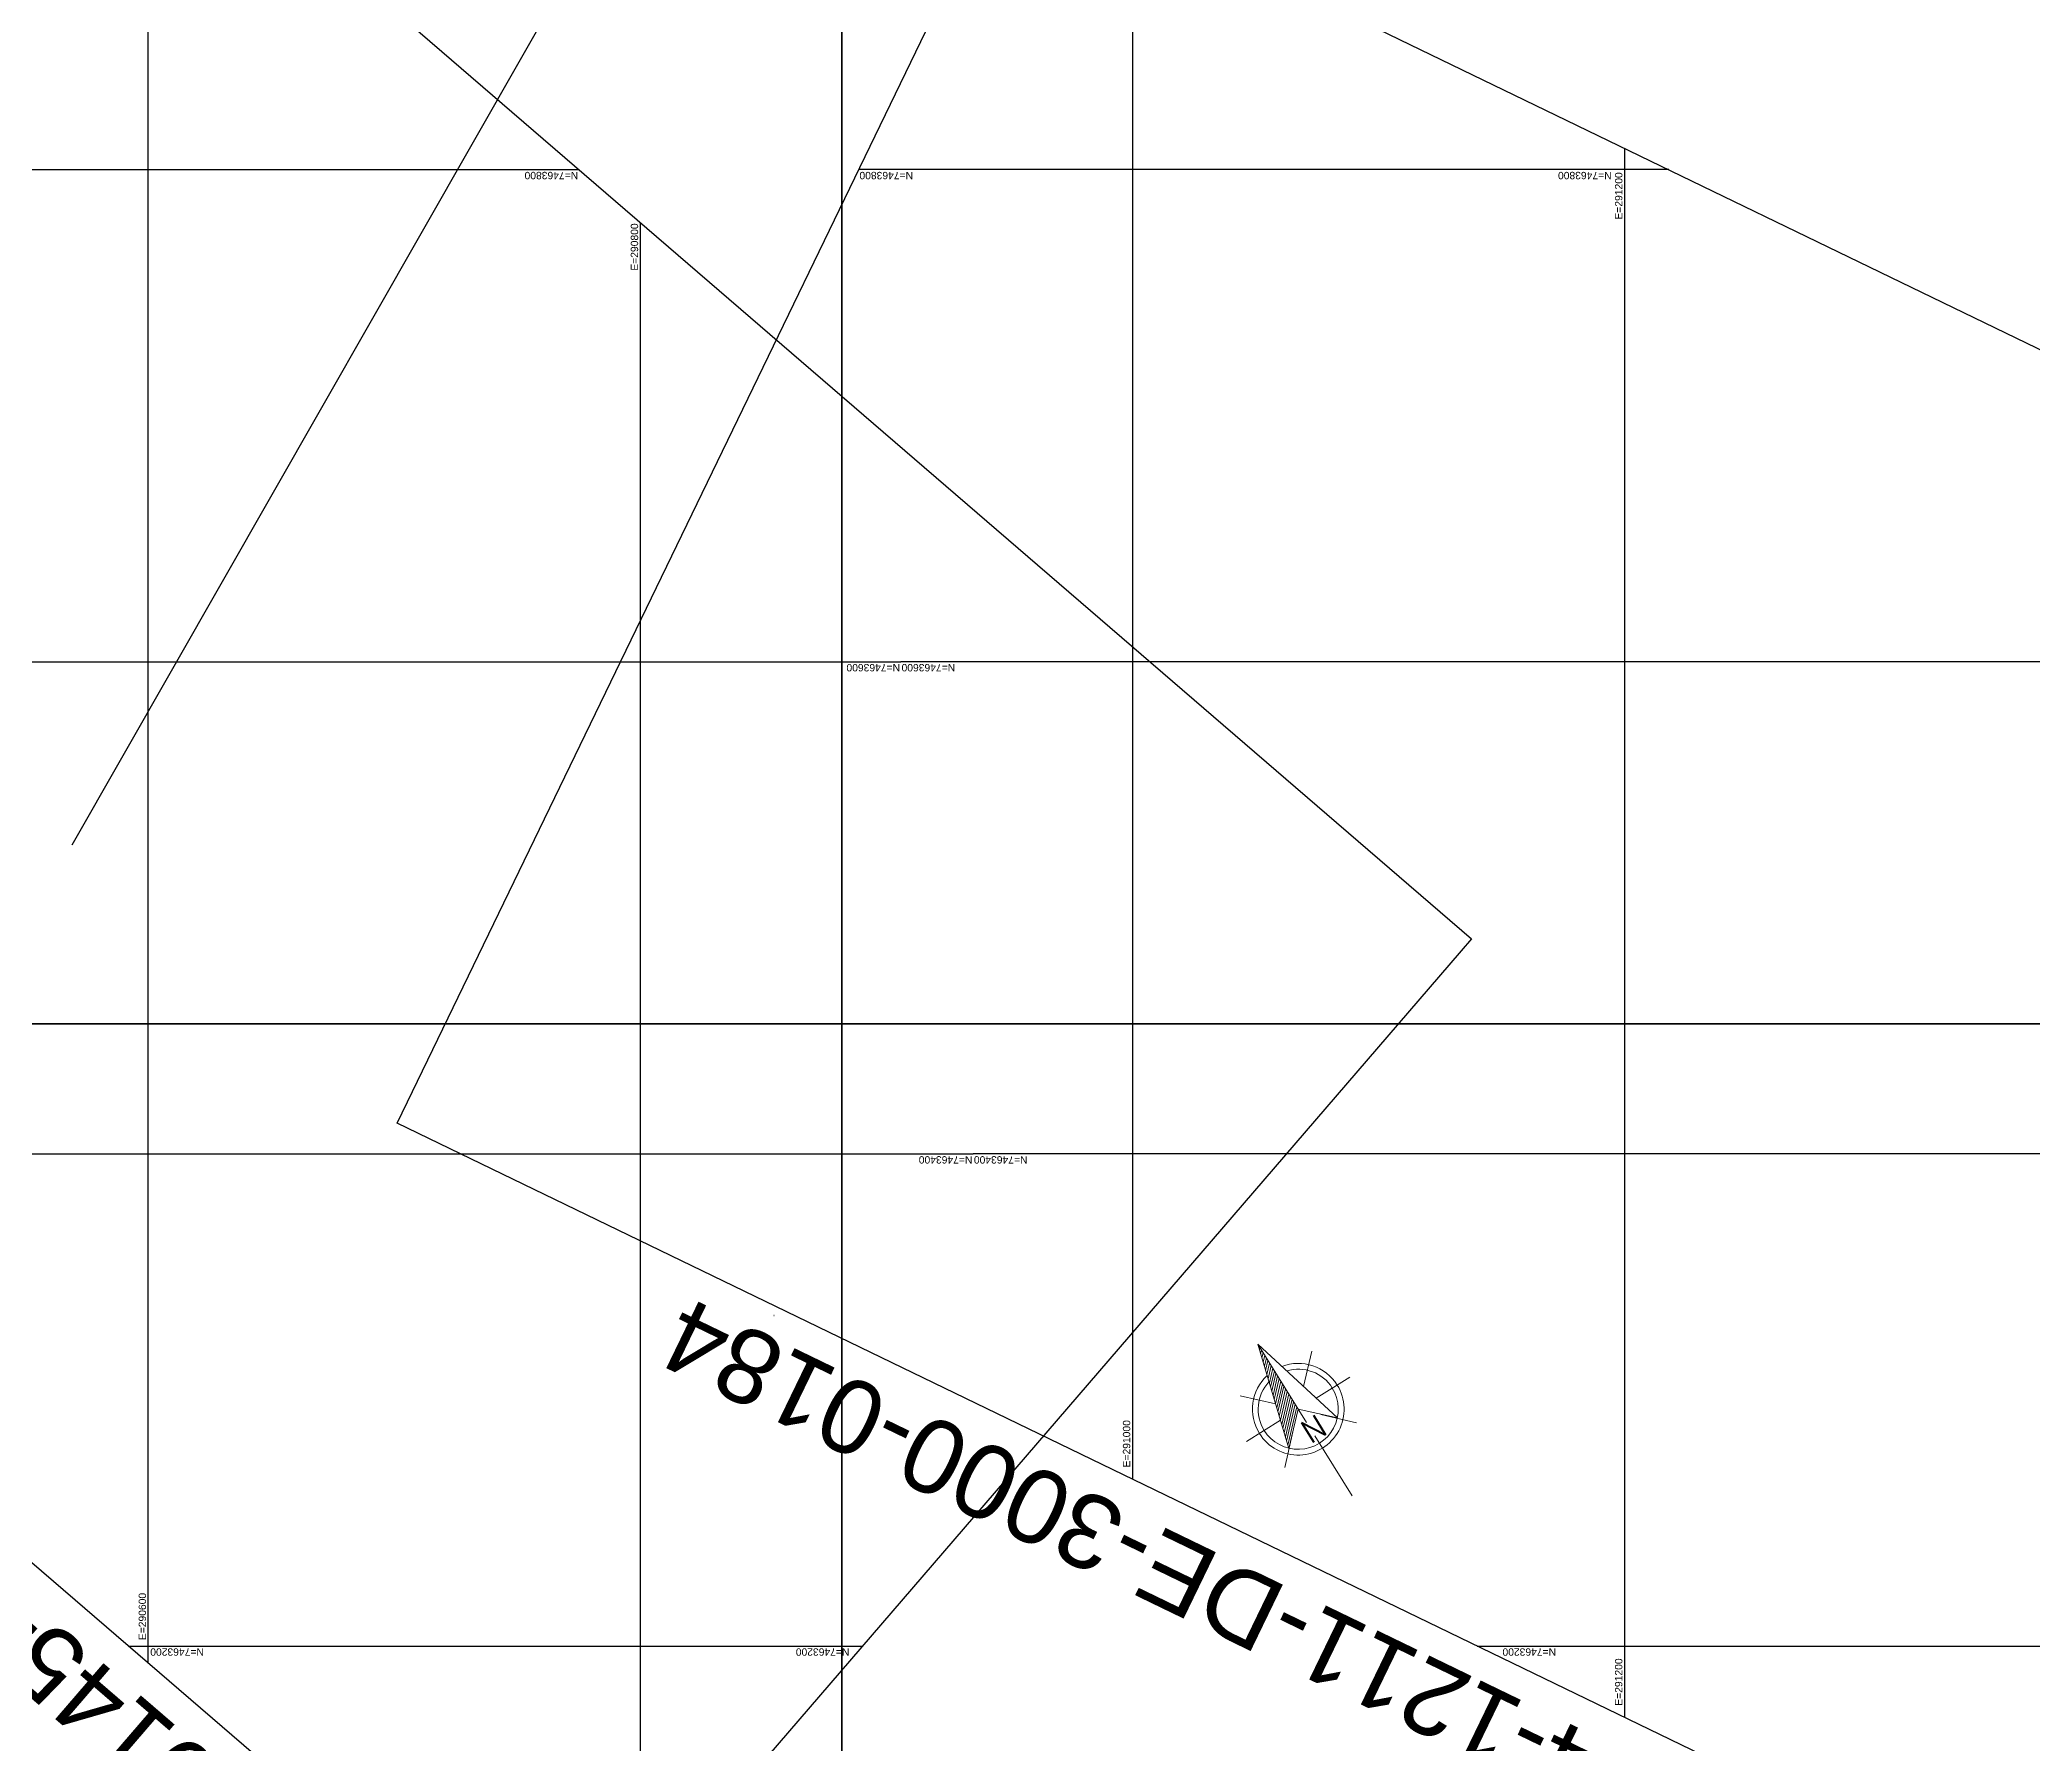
# Model space of a CAD drawing. Header units: metres. Extents: x 286076 to 340267, y 7379330 to 7467005.
# Drawn here: x 290556 to 291366, y 7463161 to 7463853 of the extents above; entities that cross this region are included whole.
import ezdxf
from ezdxf.enums import TextEntityAlignment as Align

# ---------------------------------------------------------------- set-up
doc = ezdxf.new("R2010")
doc.units = ezdxf.units.M
doc.header["$LTSCALE"] = 10
for name, color, linetype in [('A-IMAGENS', 255, 'Continuous'), ('F-MALHA', 8, 'Continuous'), ('f-malha-txt', 8, 'Continuous')]:
    doc.layers.add(name, color=color, linetype=linetype)
doc.layers.add('A-VIEWPORTS', color=2, linetype='Continuous', plot=False)
doc.layers.add('C-ROAD-STAN', color=11, linetype='Continuous', lineweight=0)
doc.layers.add('VNOR', color=2, linetype='Continuous', lineweight=9)
doc.styles.add('Arial', font='arial.ttf')
doc.styles.add('R200', font='simplex.shx', dxfattribs={"height": 5})
doc.styles.add('R60', font='arial.ttf', dxfattribs={"height": 1.5})
picture_1 = doc.add_image_def('image13.jpg', size_in_pixel=(5000, 5000))
picture_2 = doc.add_image_def('image14.jpg', size_in_pixel=(5000, 5000))
picture_3 = doc.add_image_def('image15.jpg', size_in_pixel=(5000, 5000))
picture_4 = doc.add_image_def('image16.jpg', size_in_pixel=(5000, 5000))

# ---------------------------------------------------------------- blocks, each defined once
blk = doc.blocks.new('AeccTickTriangle')
at = {"color": 0, "linetype": 'ByBlock', "lineweight": -2}
blk.add_lwpolyline([(0, 1), (-1, 0), (1, 0)], close=True, dxfattribs=at)
at = {"color": 0, "linetype": 'ByBlock', "lineweight": -2, "const_width": 0.0625}
blk.add_lwpolyline([(0, 0, 1), (0, 0, 1)], format="xyb", close=True, dxfattribs=at)
blk = doc.blocks.new('*X50')
at = {"color": 0}
for p, q in [((147.15, -410.22), (147.62, -409.76)), ((147.35, -409.49), (147.62, -409.23)), ((147.55, -408.76), (147.62, -408.7)), ((145.76, -415.33), (147.62, -413.47)), ((145.96, -414.6), (147.62, -412.94)), ((146.16, -413.87), (147.62, -412.41)), ((146.36, -413.14), (147.62, -411.88)), ((146.55, -412.41), (147.62, -411.35)), ((146.75, -411.68), (147.62, -410.82)), ((146.95, -410.95), (147.62, -410.29)), ((144.36, -420.44), (147.62, -417.18)), ((144.56, -419.71), (147.62, -416.65)), ((144.76, -418.98), (147.62, -416.12)), ((144.96, -418.25), (147.62, -415.59)), ((145.16, -417.52), (147.62, -415.06)), ((145.36, -416.79), (147.62, -414.53)), ((145.56, -416.06), (147.62, -414)), ((143.16, -424.82), (147.62, -420.36)), ((143.36, -424.09), (147.62, -419.83)), ((143.56, -423.36), (147.62, -419.3)), ((143.76, -422.63), (147.62, -418.77)), ((143.96, -421.9), (147.62, -418.24)), ((144.16, -421.17), (147.62, -417.71)), ((142.76, -426.28), (147.62, -421.42)), ((142.96, -425.55), (147.62, -420.89))]:
    blk.add_line(p, q, dxfattribs=at)
blk = doc.blocks.new('NORTE')
at = {"layer": 'VNOR'}
for p, q in [((0, 12.98), (0, -2.64)), ((-2.79, 2.79), (-7.15, 7.15)), ((2.79, 2.79), (7.15, 7.15)), ((-3.55, 0), (-10.31, 0)), ((3.55, 0), (10.31, 0)), ((-2.79, -2.79), (-7.15, -7.15)), ((2.79, -2.79), (7.15, -7.15)), ((0, -5.33), (0, -17.3))]:
    blk.add_line(p, q, dxfattribs=at)
blk.add_lwpolyline([(-4.87, -4.81), (0, 12.98), (4.85, -4.75), (0, 0), (-4.87, -4.81)], dxfattribs=at)
for points in [[(-7.76, 0, 1), (7.76, 0, 0.359415), (1.47, 7.62, 1)], [(-1.47, 7.62, 0.359415), (-7.76, 0, 1)]]:
    blk.add_lwpolyline(points, format="xyb", dxfattribs=at)
for start, end in [(105.027, 180), (0, 74.973), (180, 0)]:
    blk.add_arc((0, 0), 6.79, start, end, dxfattribs=at)
at = {"layer": 'VNOR', "xscale": 0.9704247146844865, "yscale": 0.9704247146844865, "zscale": 0.9704247146844865}
blk.add_blockref('*X50', (-143.25, 409.42), dxfattribs=at)
at = {"layer": 'VNOR', "style": 'R200'}
blk.add_attdef('NORTE', (-1.39, -6.14), '', height=3.93, dxfattribs=at)

msp = doc.modelspace()

# ---------------------------------------------------------------- linework, layer by layer
at = {"layer": 'A-VIEWPORTS', "color": 2, "linetype": 'Continuous', "lineweight": -3}
for points in [[(290763.19, 7463052.52), (289740.83, 7463933.39), (290115.5, 7464368.24), (291137.86, 7463487.37)], [(291915.76, 7462824.44), (290701.14, 7463412.52), (290951.27, 7463929.15), (292165.9, 7463341.07)]]:
    msp.add_lwpolyline(points, close=True, dxfattribs=at)
at = {"layer": 'F-MALHA'}
for p, q in [((290600, 7463193.12), (290600, 7463950.8)), ((291000, 7463905.56), (291000, 7463267.82)), ((291200, 7463808.73), (291200, 7463170.99)), ((289895.65, 7463800), (290775.02, 7463800)), ((291218.03, 7463800), (290888.74, 7463800)), ((290800, 7463095.24), (290800, 7463778.47)), ((290127.77, 7463600), (290905.85, 7463600)), ((291631.1, 7463600), (290905.85, 7463600)), ((290359.89, 7463400), (290935.24, 7463400)), ((292044.18, 7463400), (290935.24, 7463400)), ((290592.02, 7463200), (290890.26, 7463200)), ((291140.08, 7463200), (292097.59, 7463200))]:
    msp.add_line(p, q, dxfattribs=at)
msp.add_lwpolyline([(292900.44, 7462798.86), (291503.91, 7465163.33), (290568.99, 7463525.42)], dxfattribs=at)

# ---------------------------------------------------------------- block references
at = {"layer": 'C-ROAD-STAN', "color": 11, "linetype": 'Continuous', "lineweight": -3, "xscale": 0.02999999999999999, "yscale": 0.02999999999999999, "zscale": 0.02999999999999999}
msp.add_blockref('AeccTickTriangle', (290854.3, 7463334.34), dxfattribs=at)
at = {"layer": 'VNOR', "xscale": 2.4, "yscale": 2.4, "zscale": 2.4, "rotation": 31.89079180184571}
msp.add_blockref('NORTE', (291067.38, 7463296.27, 731), dxfattribs=at).add_auto_attribs({'NORTE': 'N'})

# ---------------------------------------------------------------- texts
at = {"layer": 'A-VIEWPORTS', "color": 2, "linetype": 'Continuous', "lineweight": -3, "char_height": 30, "attachment_point": 8, "style": 'Arial'}
for s, insert, rotation in [('P01454-1211-DE-3000-0182P01454-1211-DE-3000-0185', (290244.5, 7463484.24), 139.25155), ('P01454-1211-DE-3000-0182P01454-1211-DE-3000-0184', (291303.44, 7463108.13), 154.16513)]:
    msp.add_mtext(s, dxfattribs=dict(at, insert=insert, rotation=rotation))
at = {"layer": 'f-malha-txt', "style": 'R60'}
for s, rotation, p in [('N=7463800', 180, (290774.72, 7463800)), ('N=7463800', 180, (291194.73, 7463800)), ('N=7463600', 180, (290905.55, 7463600)), ('N=7463400', 180, (290934.94, 7463400)), ('E=291000', 90, (291000, 7463272.62)), ('E=290600', 90, (290600, 7463202.42)), ('N=7463200', 180, (290884.96, 7463200)), ('E=291200', 90, (291200, 7463175.79))]:
    msp.add_text(s, height=3, rotation=rotation, dxfattribs=at).set_placement(p, align=Align.BOTTOM_LEFT)
for s, rotation, p in [('N=7463800', 180, (290889.04, 7463800)), ('E=291200', 90, (291200, 7463798.93)), ('E=290800', 90, (290800, 7463778.17)), ('N=7463600', 180, (290906.15, 7463600)), ('N=7463400', 180, (290935.54, 7463400)), ('N=7463200', 180, (290600.82, 7463200)), ('N=7463200', 180, (291150.38, 7463200))]:
    msp.add_text(s, height=3, rotation=rotation, dxfattribs=at).set_placement(p, align=Align.BOTTOM_RIGHT)

# ---------------------------------------------------------------- pictures from other files: only their frames are drawn
at = {"layer": 'A-IMAGENS', "transparency": 33554687}
image = msp.add_image(picture_4, insert=(290381.9, 7463452.84), size_in_units=(500, 500), dxfattribs=dict(at, brightness=90))
image.dxf.flags = 6
image = msp.add_image(picture_2, insert=(290881.9, 7463452.84), size_in_units=(500, 500), dxfattribs=dict(at, brightness=90))
image.dxf.flags = 6
image = msp.add_image(picture_3, insert=(290381.9, 7462952.84), size_in_units=(500, 500), dxfattribs=dict(at, brightness=90))
image.dxf.flags = 6
image = msp.add_image(picture_1, insert=(290881.9, 7462952.84), size_in_units=(500, 500), dxfattribs=dict(at, brightness=90))
image.dxf.flags = 6

doc.saveas('drawing.dxf')
